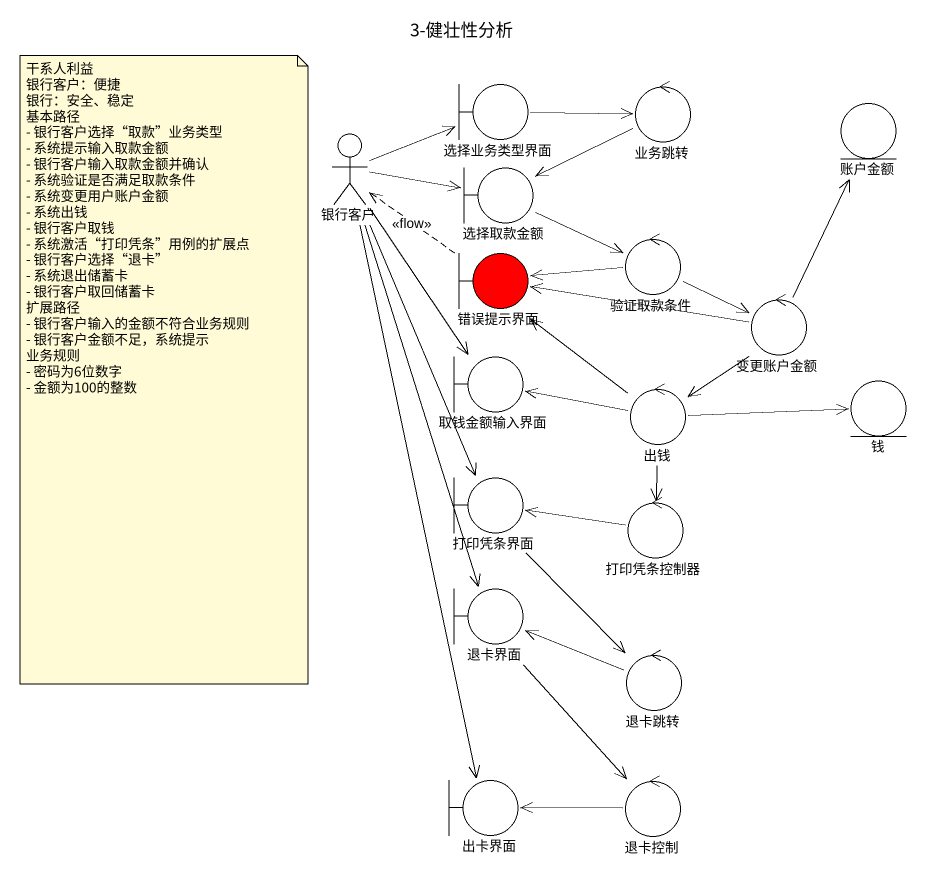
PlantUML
@startuml
title 3-健壮性分析
boundary 选择业务类型界面
control 业务跳转
entity 账户金额
actor 银行客户
boundary 选择取款金额
control 验证取款条件
boundary 错误提示界面 #FF0000
control 变更账户金额
boundary 取钱金额输入界面
control 出钱
entity 钱
boundary 打印凭条界面
control 打印凭条控制器
boundary 退卡界面
control 退卡跳转
boundary 出卡界面
control 退卡控制
选择业务类型界面 -right-> 业务跳转
业务跳转 -left-> 选择取款金额
银行客户 -right-> 选择业务类型界面
银行客户 -right-> 选择取款金额
银行客户 --> 取钱金额输入界面
银行客户 --> 打印凭条界面
银行客户 --> 退卡界面
银行客户 --> 出卡界面
选择取款金额 -right-> 验证取款条件
验证取款条件 -left-> 错误提示界面
验证取款条件 -right-> 变更账户金额
错误提示界面 .up.> 银行客户 : <<flow>>
变更账户金额 -up-> 账户金额
变更账户金额 -left-> 错误提示界面
变更账户金额 --> 出钱
出钱 -up-> 错误提示界面
出钱 -left-> 取钱金额输入界面
出钱 -right-> 钱
出钱 --> 打印凭条控制器
打印凭条界面 --> 退卡跳转
打印凭条控制器 -left-> 打印凭条界面
退卡界面 --> 退卡控制
退卡跳转 -left-> 退卡界面
退卡控制 -left-> 出卡界面
note as N1
  干系人利益
  银行客户：便捷
  银行：安全、稳定
  基本路径
  - 银行客户选择“取款”业务类型
  - 系统提示输入取款金额
  - 银行客户输入取款金额并确认
  - 系统验证是否满足取款条件
  - 系统变更用户账户金额
  - 系统出钱
  - 银行客户取钱
  - 系统激活“打印凭条”用例的扩展点
  - 银行客户选择“退卡”
  - 系统退出储蓄卡
  - 银行客户取回储蓄卡
  扩展路径
  - 银行客户输入的金额不符合业务规则
  - 银行客户金额不足，系统提示
  业务规则
  - 密码为6位数字
  - 金额为100的整数
end note
@enduml
